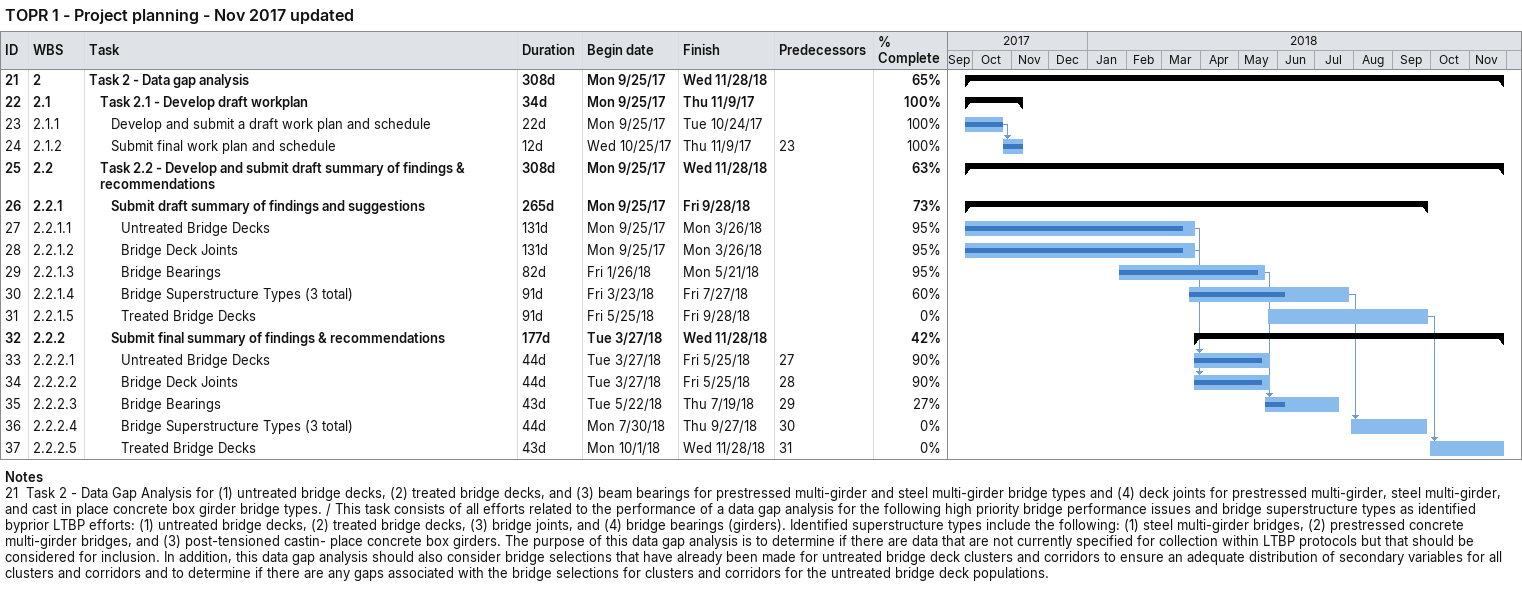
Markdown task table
TOPR 1 - Project planning - Nov 2017 updated

| ID | WBS | Task | Duration | Start | Finish | Predecessors | % complete |
|---|---|---|---|---|---|---|---|
| 21 | 2 | **Task 2 - Data gap analysis** | 308d | 2017-09-25 | 2018-11-28 |  | 65 |
| 22 | 2.1 | **Task 2.1 - Develop draft workplan** | 34d | 2017-09-25 | 2017-11-09 |  | 100 |
| 23 | 2.1.1 | Develop and submit a draft work plan and schedule | 22d | 2017-09-25 | 2017-10-24 |  | 100 |
| 24 | 2.1.2 | Submit final work plan and schedule | 12d | 2017-10-25 | 2017-11-09 | 23 | 100 |
| 25 | 2.2 | **Task 2.2 - Develop and submit draft summary of findings & recommendations** | 308d | 2017-09-25 | 2018-11-28 |  | 63 |
| 26 | 2.2.1 | **Submit draft summary of findings and suggestions** | 265d | 2017-09-25 | 2018-09-28 |  | 73 |
| 27 | 2.2.1.1 | Untreated Bridge Decks | 131d | 2017-09-25 | 2018-03-26 |  | 95 |
| 28 | 2.2.1.2 | Bridge Deck Joints | 131d | 2017-09-25 | 2018-03-26 |  | 95 |
| 29 | 2.2.1.3 | Bridge Bearings | 82d | 2018-01-26 | 2018-05-21 |  | 95 |
| 30 | 2.2.1.4 | Bridge Superstructure Types (3 total) | 91d | 2018-03-23 | 2018-07-27 |  | 60 |
| 31 | 2.2.1.5 | Treated Bridge Decks | 91d | 2018-05-25 | 2018-09-28 |  | 0 |
| 32 | 2.2.2 | **Submit final summary of findings & recommendations** | 177d | 2018-03-27 | 2018-11-28 |  | 42 |
| 33 | 2.2.2.1 | Untreated Bridge Decks | 44d | 2018-03-27 | 2018-05-25 | 27 | 90 |
| 34 | 2.2.2.2 | Bridge Deck Joints | 44d | 2018-03-27 | 2018-05-25 | 28 | 90 |
| 35 | 2.2.2.3 | Bridge Bearings | 43d | 2018-05-22 | 2018-07-19 | 29 | 27 |
| 36 | 2.2.2.4 | Bridge Superstructure Types (3 total) | 44d | 2018-07-30 | 2018-09-27 | 30 | 0 |
| 37 | 2.2.2.5 | Treated Bridge Decks | 43d | 2018-10-01 | 2018-11-28 | 31 | 0 |

Notes
- 21: Task 2 - Data Gap Analysis for (1) untreated bridge decks, (2) treated bridge decks, and (3) beam bearings for prestressed multi-girder and steel multi-girder bridge types and (4) deck joints for prestressed multi-girder, steel multi-girder, and cast in place concrete box girder bridge types. / This task consists of all efforts related to the performance of a data gap analysis for the following high priority bridge performance issues and bridge superstructure types as identified byprior LTBP efforts: (1) untreated bridge decks, (2) treated bridge decks, (3) bridge joints, and (4) bridge bearings (girders). Identified superstructure types include the following: (1) steel multi-girder bridges, (2) prestressed concrete multi-girder bridges, and (3) post-tensioned castin- place concrete box girders. The purpose of this data gap analysis is to determine if there are data that are not currently specified for collection within LTBP protocols but that should be considered for inclusion. In addition, this data gap analysis should also consider bridge selections that have already been made for untreated bridge deck clusters and corridors to ensure an adequate distribution of secondary variables for all clusters and corridors and to determine if there are any gaps associated with the bridge selections for clusters and corridors for the untreated bridge deck populations.
